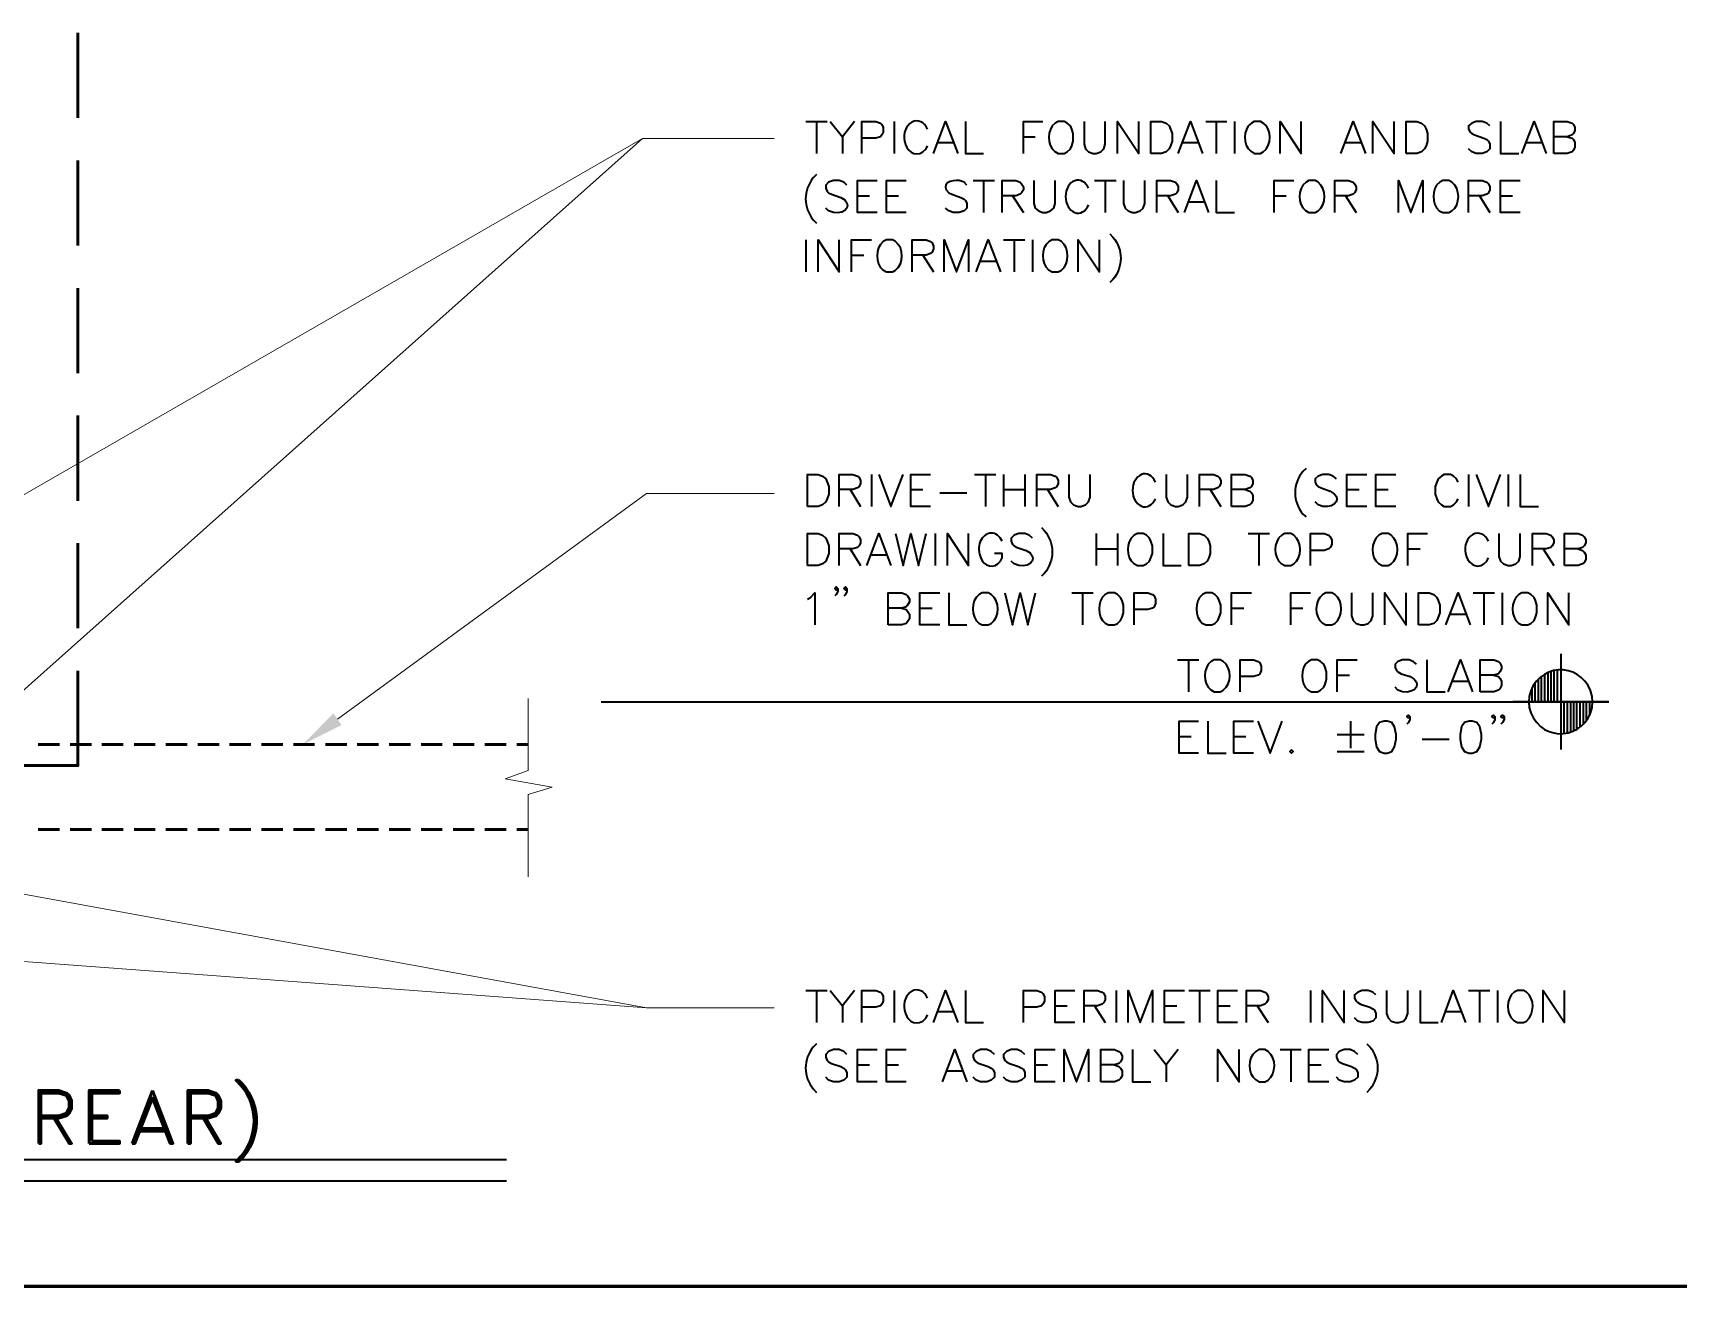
# Model space of a CAD drawing. Header units: inches. Extents: x 5 to 516, y -193 to 129.
# Drawn here: x 22.1 to 28.54, y -193.18 to -188.27 of the extents above; entities that cross this region are included whole.
import ezdxf

# ---------------------------------------------------------------- set-up
doc = ezdxf.new("R2010")
doc.units = ezdxf.units.IN
doc.header["$MEASUREMENT"] = 0
doc.layers.add('PDF7_Geometry', color=7, linetype='Continuous')
doc.layers.add('PDF7_Solid Fills', color=7, linetype='Continuous')

msp = doc.modelspace()

# ---------------------------------------------------------------- linework, layer by layer
at = {"layer": 'PDF7_Geometry', "lineweight": 50}
for points in [[(22.2735504, -188.2735618), (22.2735504, -188.6068952)], [(22.2735504, -188.7735618), (22.2735504, -189.1068952)], [(22.2735504, -189.2735619), (22.2735504, -189.6068952)], [(22.2735504, -189.7735622), (22.2735504, -190.1068956)], [(22.2735504, -190.2735622), (22.2735504, -190.6068956)], [(22.2735504, -190.7735623), (22.2735504, -191.1446734), (22.0335504, -191.1446734)], [(22.20133, -191.062451), (22.1179966, -191.062451)], [(22.3268861, -191.062451), (22.2435528, -191.062451)], [(22.45133, -191.062451), (22.3679967, -191.062451)], [(22.5768861, -191.062451), (22.4935528, -191.062451)], [(22.7013278, -191.062451), (22.6179944, -191.062451)], [(22.8268839, -191.062451), (22.7435505, -191.062451)], [(22.9513278, -191.062451), (22.8679944, -191.062451)], [(23.0768839, -191.062451), (22.9935506, -191.062451)], [(23.2013278, -191.062451), (23.1179945, -191.062451)], [(23.3268839, -191.062451), (23.2435506, -191.062451)], [(23.4513278, -191.062451), (23.3679945, -191.062451)], [(23.5768839, -191.062451), (23.4935506, -191.062451)], [(23.7013278, -191.062451), (23.6179945, -191.062451)], [(23.826884, -191.062451), (23.7435506, -191.062451)], [(23.9513279, -191.062451), (23.8679945, -191.062451)], [(24.0379955, -191.062451), (23.9935511, -191.062451)], [(22.1179966, -191.3946733), (22.20133, -191.3946733)], [(22.2435528, -191.3946733), (22.3268861, -191.3946733)], [(22.3679967, -191.3946733), (22.45133, -191.3946733)], [(22.4935528, -191.3946733), (22.5768861, -191.3946733)], [(22.6179967, -191.3946733), (22.70133, -191.3946733)], [(22.7435505, -191.3946733), (22.8268839, -191.3946733)], [(22.8679944, -191.3946733), (22.9513278, -191.3946733)], [(22.9935506, -191.3946733), (23.0768839, -191.3946733)], [(23.1179945, -191.3946733), (23.2013278, -191.3946733)], [(23.2435506, -191.3946733), (23.3268839, -191.3946733)], [(23.3679945, -191.3946733), (23.4513278, -191.3946733)], [(23.4935506, -191.3946733), (23.5768839, -191.3946733)], [(23.6179945, -191.3946733), (23.7013278, -191.3946733)], [(23.7435506, -191.3946733), (23.826884, -191.3946733)], [(23.8679945, -191.3946733), (23.9513279, -191.3946733)], [(23.9935506, -191.3946733), (24.0379951, -191.3946733)], [(22.129105, -192.5168957), (22.1991051, -192.5168957), (22.2291051, -192.5068957), (22.2391051, -192.4868957), (22.2391051, -192.4580068), (22.2291051, -192.4380068), (22.1991051, -192.4280068), (22.129105, -192.4280068), (22.129105, -192.6257846), (22.1202162, -192.6257846)], [(22.1291054, -192.5268955), (22.1991054, -192.5268955), (22.2291054, -192.5168955), (22.2391054, -192.5068955), (22.2491054, -192.4868955), (22.2491054, -192.4580066), (22.2391054, -192.4380066), (22.2291054, -192.4280066), (22.1991054, -192.4180066), (22.1202165, -192.4180066), (22.1202165, -192.6257844)], [(22.4368819, -192.4180066), (22.317993, -192.4180066), (22.317993, -192.6257844)], [(22.4368827, -192.4180068), (22.4368827, -192.4280068), (22.3279938, -192.4280068), (22.3279938, -192.6168957)], [(22.5657732, -192.4180066), (22.4868843, -192.6257844)], [(22.5657732, -192.4180068), (22.6457732, -192.6257846), (22.6357732, -192.6257846), (22.5657732, -192.4480068), (22.4968843, -192.6257846), (22.4868843, -192.6257846)], [(22.7146621, -192.5268955), (22.7846621, -192.5268955), (22.8146621, -192.5168955), (22.823551, -192.5068955), (22.833551, -192.4868955), (22.833551, -192.4580066), (22.823551, -192.4380066), (22.8146621, -192.4280066), (22.7846621, -192.4180066), (22.7046621, -192.4180066), (22.7046621, -192.6257844)], [(22.7146628, -192.5168957), (22.7846628, -192.5168957), (22.8146628, -192.5068957), (22.8235517, -192.4868957), (22.8235517, -192.4580068), (22.8146628, -192.4380068), (22.7846628, -192.4280068), (22.7146628, -192.4280068), (22.7146628, -192.6257846), (22.7046628, -192.6257846)], [(22.1791041, -192.5268956), (22.2391042, -192.6257845), (22.2491042, -192.6257845), (22.1891041, -192.5268956)], [(22.3279938, -192.5168958), (22.3879938, -192.5168958), (22.3879938, -192.5268958), (22.3279938, -192.5268958)], [(22.7646619, -192.5268956), (22.8235508, -192.6257845), (22.8335508, -192.6257845), (22.7746619, -192.5268956)], [(22.5068856, -192.5768956), (22.6257745, -192.5768956)], [(22.5168863, -192.5668957), (22.6157752, -192.5668957)], [(22.3279938, -192.6168956), (22.4368827, -192.6168956), (22.4368827, -192.6257845), (22.3179938, -192.6257845)]]:
    msp.add_lwpolyline(points, dxfattribs=at)
at = {"layer": 'PDF7_Geometry', "lineweight": 35}
for points in [[(25.1257732, -188.6202291), (25.2091066, -188.6202291)], [(25.167996, -188.6202291), (25.167996, -188.7457847)], [(25.2213294, -188.6202291), (25.2691072, -188.6802291), (25.2691072, -188.7457847)], [(25.3168856, -188.6202291), (25.2691078, -188.6802291)], [(25.3457733, -188.7457841), (25.3457733, -188.6202285), (25.4002178, -188.6202285), (25.4179956, -188.6268952), (25.4235511, -188.6324507), (25.4291067, -188.6446729), (25.4291067, -188.6624507), (25.4235511, -188.6735618), (25.4179956, -188.6802285), (25.4002178, -188.6857841), (25.3457733, -188.6857841)], [(25.4713294, -188.6202291), (25.4713294, -188.7457847)], [(25.6257733, -188.7457841), (25.673551, -188.6202285), (25.7213288, -188.7457841)], [(25.7513294, -188.6202291), (25.7513294, -188.7457847), (25.8224405, -188.7457847)], [(25.9779959, -188.7457841), (25.9779959, -188.6202285), (26.0546625, -188.6202285)], [(26.1146626, -188.7457847), (26.137996, -188.7457847), (26.1502182, -188.739118), (26.1624404, -188.7280069), (26.167996, -188.7157847), (26.1735515, -188.6980069), (26.1735515, -188.6680069), (26.167996, -188.6502291), (26.1624404, -188.6380069), (26.1502182, -188.6268958), (26.137996, -188.6202291), (26.1146626, -188.6202291), (26.1024404, -188.6268958), (26.0902182, -188.6380069)], [(26.215773, -188.6202291), (26.215773, -188.7102291), (26.2213286, -188.7280069), (26.2335508, -188.739118), (26.2513286, -188.7457847), (26.2635508, -188.7457847), (26.2813286, -188.739118), (26.2935508, -188.7280069), (26.2991064, -188.7102291), (26.2991064, -188.6202291)], [(26.3468833, -188.7457841), (26.3468833, -188.6202285), (26.4302167, -188.7457841), (26.4302167, -188.6202285)], [(26.5846628, -188.7457841), (26.6324406, -188.6202285), (26.6802183, -188.7457841)], [(26.6924396, -188.6202291), (26.7757729, -188.6202291)], [(26.7335524, -188.6202291), (26.7335524, -188.7457847)], [(26.8057728, -188.6202291), (26.8057728, -188.7457847)], [(26.9179953, -188.6268958), (26.9068842, -188.6202291), (26.8824398, -188.6202291), (26.8713286, -188.6268958), (26.8591064, -188.6380069)], [(26.9835524, -188.7457841), (26.9835524, -188.6202285), (27.0668858, -188.7457841), (27.0668858, -188.6202285)], [(27.2224395, -188.7457841), (27.2702173, -188.6202285), (27.3179951, -188.7457841)], [(27.3468834, -188.7457841), (27.3468834, -188.6202285), (27.4302168, -188.7457841), (27.4302168, -188.6202285)], [(27.8057729, -188.6380061), (27.7935507, -188.626895), (27.7757729, -188.6202284), (27.7524396, -188.6202284), (27.7346618, -188.626895), (27.7224396, -188.6380061), (27.7224396, -188.6502284), (27.7279951, -188.6624506), (27.7346618, -188.6680061), (27.7457729, -188.6735617), (27.7824396, -188.6857839), (27.7935507, -188.6913395), (27.8002173, -188.6980061), (27.8057729, -188.7102284), (27.8057729, -188.7280062), (27.7935507, -188.7391173), (27.7757729, -188.7457839), (27.7524396, -188.7457839), (27.7346618, -188.7391173), (27.7224396, -188.7280062)], [(27.8479957, -188.6202291), (27.8479957, -188.7457847), (27.9191068, -188.7457847)], [(27.931329, -188.7457841), (27.9791068, -188.6202285), (28.0257735, -188.7457841)], [(28.0557729, -188.7457841), (28.0557729, -188.6202285), (28.1091063, -188.6202285), (28.1279951, -188.6268952), (28.1335507, -188.6324507), (28.1391063, -188.6446729), (28.1391063, -188.6557841), (28.1335507, -188.6680063), (28.1279951, -188.6735618), (28.1091063, -188.6802285), (28.0557729, -188.6802285)], [(25.584662, -188.7391179), (25.5968842, -188.7280068), (25.6024397, -188.7157846)], [(25.6435503, -188.7035624), (25.7035503, -188.7035624)], [(25.9779959, -188.6802289), (26.0246625, -188.6802289)], [(26.6024398, -188.7035624), (26.6624398, -188.7035624)], [(27.2402166, -188.7035624), (27.2991055, -188.7035624)], [(27.9491061, -188.7035624), (28.007995, -188.7035624)], [(28.1091063, -188.6802289), (28.1279952, -188.6857845), (28.1335508, -188.69134), (28.1391063, -188.7035622), (28.1391063, -188.72134), (28.1335508, -188.7335623), (28.1279952, -188.7391178), (28.1091063, -188.7457845), (28.055773, -188.7457845)], [(26.8824398, -188.7457847), (26.9068842, -188.7457847), (26.9179953, -188.739118)], [(25.167996, -188.8291174), (25.1557738, -188.8402285)], [(25.2868834, -188.8702291), (25.2746612, -188.859118), (25.2568834, -188.8524513), (25.2335501, -188.8524513), (25.2146612, -188.859118), (25.2035501, -188.8702291), (25.2035501, -188.8824513), (25.2091057, -188.8946736), (25.2146612, -188.9002291), (25.2268834, -188.9057847), (25.262439, -188.9180069)], [(25.4057741, -188.9780065), (25.3279963, -188.9780065), (25.3279963, -188.8524509), (25.4057741, -188.8524509)], [(25.5191073, -188.9780065), (25.4413295, -188.9780065), (25.4413295, -188.8524509), (25.5191073, -188.8524509)], [(25.7568836, -188.8702291), (25.7457725, -188.859118), (25.7268836, -188.8524513)], [(25.7813293, -188.8524509), (25.8646626, -188.8524509)], [(25.8224399, -188.8524509), (25.8224399, -188.9780065)], [(25.8946625, -188.9780065), (25.8946625, -188.8524509), (25.9479959, -188.8524509), (25.9657736, -188.8591176), (25.9713292, -188.8646731), (25.9779959, -188.8768953), (25.9779959, -188.8880065), (25.9713292, -188.9002287), (25.9657736, -188.9057842), (25.9479959, -188.9124509), (25.8946625, -188.9124509)], [(26.0191064, -188.8524509), (26.0191064, -188.9424509), (26.024662, -188.9602287), (26.0368842, -188.9713398), (26.054662, -188.9780065), (26.0668842, -188.9780065), (26.084662, -188.9713398), (26.0968842, -188.9602287), (26.1024398, -188.9424509), (26.1024398, -188.8524509)], [(26.2568836, -188.8524509), (26.3413281, -188.8524509)], [(26.2991064, -188.8524509), (26.2991064, -188.9780065)], [(26.3702169, -188.8524509), (26.3702169, -188.9424509), (26.3768835, -188.9602287), (26.3879946, -188.9713398), (26.4057724, -188.9780065), (26.4179946, -188.9780065), (26.4357724, -188.9713398), (26.4479946, -188.9602287), (26.4535502, -188.9424509), (26.4535502, -188.8524509)], [(26.5013294, -188.9780065), (26.5013294, -188.8524509), (26.5546628, -188.8524509), (26.5735517, -188.8591176), (26.5791072, -188.8646731), (26.5846628, -188.8768953), (26.5846628, -188.8880065), (26.5791072, -188.9002287), (26.5735517, -188.9057842), (26.5546628, -188.9124509), (26.5013294, -188.9124509)], [(26.6091062, -188.9780065), (26.656884, -188.8524509), (26.7035507, -188.9780065)], [(26.7335524, -188.8524509), (26.7335524, -188.9780065), (26.8057746, -188.9780065)], [(26.9602189, -188.9780065), (26.9602189, -188.8524509), (27.0379967, -188.8524509)], [(27.132439, -188.8591176), (27.1213279, -188.8524509), (27.0968834, -188.8524509), (27.0857723, -188.8591176), (27.0735501, -188.8702287)], [(27.1979961, -188.9780065), (27.1979961, -188.8524509), (27.2524405, -188.8524509), (27.2702183, -188.8591176), (27.2757738, -188.8646731), (27.2813294, -188.8768953), (27.2813294, -188.8880065), (27.2757738, -188.9002287), (27.2702183, -188.9057842), (27.2524405, -188.9124509), (27.1979961, -188.9124509)], [(27.4479961, -188.9780065), (27.4479961, -188.8524509), (27.4957739, -188.9780065), (27.5435516, -188.8524509), (27.5435516, -188.9780065)], [(27.6568847, -188.8591176), (27.6446625, -188.8524509), (27.6213292, -188.8524509), (27.6091069, -188.8591176), (27.5968847, -188.8702287)], [(27.7224396, -188.9780065), (27.7224396, -188.8524509), (27.7757729, -188.8524509), (27.7935507, -188.8591176), (27.8002173, -188.8646731), (27.8057729, -188.8768953), (27.8057729, -188.8880065), (27.8002173, -188.9002287), (27.7935507, -188.9057842), (27.7757729, -188.9124509), (27.7224396, -188.9124509)], [(27.9246623, -188.9780065), (27.8479957, -188.9780065), (27.8479957, -188.8524509), (27.9246623, -188.8524509)], [(25.3279963, -188.9124507), (25.3757741, -188.9124507)], [(25.4413295, -188.9124507), (25.4891073, -188.9124507)], [(25.6857725, -188.9002291), (25.6979947, -188.9057847), (25.7335502, -188.9180069), (25.7457725, -188.9246736), (25.751328, -188.9302291), (25.7568836, -188.9424513), (25.7568836, -188.9602291), (25.7457725, -188.9713402), (25.7268836, -188.9780069), (25.7035502, -188.9780069), (25.6857725, -188.9713402), (25.6735502, -188.9602291)], [(25.9357731, -188.9124507), (25.9779953, -188.9780063)], [(26.5435522, -188.9124507), (26.5846633, -188.9780063)], [(26.9602189, -188.9124507), (27.0079967, -188.9124507)], [(27.2402166, -188.9124507), (27.2813277, -188.9780063)], [(27.7646623, -188.9124507), (27.8057734, -188.9780063)], [(27.8479957, -188.9124507), (27.8946623, -188.9124507)], [(25.2335501, -188.9780069), (25.2146612, -188.9713402), (25.2035501, -188.9602291)], [(26.6268855, -188.9357843), (26.6857744, -188.9357843)], [(27.0968834, -188.9780065), (27.1213279, -188.9780065), (27.132439, -188.9713398)], [(27.6213292, -188.9780065), (27.6446625, -188.9780065), (27.6568847, -188.9713398)], [(25.1557738, -189.0080063), (25.167996, -189.0191174)], [(25.1257732, -189.0846728), (25.1257732, -189.2102283)], [(25.1735502, -189.2102289), (25.1735502, -189.0846733), (25.2568835, -189.2102289), (25.2568835, -189.0846733)], [(25.3046628, -189.2102289), (25.3046628, -189.0846733), (25.3824405, -189.0846733)], [(25.4768851, -189.0913394), (25.465774, -189.0846728), (25.4413295, -189.0846728), (25.4291073, -189.0913394), (25.4179962, -189.1024505)], [(25.5424399, -189.2102289), (25.5424399, -189.0846733), (25.5968844, -189.0846733), (25.6146621, -189.09134), (25.6202177, -189.0968955), (25.6257733, -189.1091177), (25.6257733, -189.1202289), (25.6202177, -189.1324511), (25.6146621, -189.1380066), (25.5968844, -189.1446733), (25.5424399, -189.1446733)], [(25.667996, -189.2102289), (25.667996, -189.0846733), (25.7157738, -189.2102289), (25.7635516, -189.0846733), (25.7635516, -189.2102289)], [(25.7924399, -189.2102289), (25.8402177, -189.0846733), (25.8879955, -189.2102289)], [(25.900219, -189.0846728), (25.9835523, -189.0846728)], [(25.9413296, -189.0846728), (25.9413296, -189.2102283)], [(26.01355, -189.0846728), (26.01355, -189.2102283)], [(26.1268836, -189.0913394), (26.1146614, -189.0846728), (26.0902169, -189.0846728), (26.0791058, -189.0913394), (26.0668836, -189.1024505)], [(26.1924395, -189.2102289), (26.1924395, -189.0846733), (26.2757729, -189.2102289), (26.2757729, -189.0846733)], [(26.3168857, -189.0613398), (26.3291079, -189.073562)], [(25.3046628, -189.1446731), (25.3524405, -189.1446731)], [(25.5846627, -189.1446731), (25.6257738, -189.2102287)], [(25.810217, -189.1680061), (25.870217, -189.1680061)], [(25.4413295, -189.2102283), (25.465774, -189.2102283), (25.4768851, -189.2035617)], [(26.0902169, -189.2102283), (26.1146614, -189.2102283), (26.1268836, -189.2035617)], [(26.3291079, -189.2402287), (26.3168857, -189.2513398)], [(25.2568835, -190.1291177), (25.2568835, -190.0035622), (25.3102169, -190.0035622), (25.3279946, -190.0102288), (25.3346613, -190.0157844), (25.3402169, -190.0280066), (25.3402169, -190.0391177), (25.3346613, -190.05134), (25.3279946, -190.0568955), (25.3102169, -190.0635622), (25.2568835, -190.0635622)], [(25.3824396, -190.0035622), (25.3824396, -190.1291178)], [(25.4113296, -190.0035622), (25.4591074, -190.1291178), (25.5068852, -190.0035622)], [(25.6146612, -190.1291177), (25.5368835, -190.1291177), (25.5368835, -190.0035622), (25.6146612, -190.0035622)], [(25.7868835, -190.0035622), (25.8702168, -190.0035622)], [(25.8291062, -190.0035622), (25.8291062, -190.1291178)], [(25.900219, -190.0035622), (25.900219, -190.1291178)], [(25.9835523, -190.0035622), (25.9835523, -190.1291178)], [(26.0313293, -190.1291177), (26.0313293, -190.0035622), (26.0846626, -190.0035622), (26.1024404, -190.0102288), (26.1091071, -190.0157844), (26.1146626, -190.0280066), (26.1146626, -190.0391177), (26.1091071, -190.05134), (26.1024404, -190.0568955), (26.0846626, -190.0635622), (26.0313293, -190.0635622)], [(26.1557732, -190.0035622), (26.1557732, -190.0935622), (26.1624399, -190.11134), (26.1746621, -190.1224511), (26.1924399, -190.1291178), (26.203551, -190.1291178), (26.2213288, -190.1224511), (26.233551, -190.11134), (26.2391066, -190.0935622), (26.2391066, -190.0035622)], [(26.5368835, -190.0035622), (26.5368835, -190.0935622), (26.5435502, -190.11134), (26.5557724, -190.1224511), (26.5735502, -190.1291178), (26.5846613, -190.1291178), (26.6024391, -190.1224511), (26.6146613, -190.11134), (26.621328, -190.0935622), (26.621328, -190.0035622)], [(26.6679961, -190.1291177), (26.6679961, -190.0035622), (26.7224406, -190.0035622), (26.7402183, -190.0102288), (26.7457739, -190.0157844), (26.7513294, -190.0280066), (26.7513294, -190.0391177), (26.7457739, -190.05134), (26.7402183, -190.0568955), (26.7224406, -190.0635622), (26.6679961, -190.0635622)], [(26.7935522, -190.1291177), (26.7935522, -190.0035622), (26.8468856, -190.0035622), (26.8646633, -190.0102288), (26.87133, -190.0157844), (26.8768856, -190.0280066), (26.8768856, -190.0391177), (26.87133, -190.05134), (26.8646633, -190.0568955), (26.8468856, -190.0635622), (26.7935522, -190.0635622)], [(27.0857727, -189.9802287), (27.0735505, -189.9924509)], [(27.2046625, -190.0213398), (27.1924402, -190.0102287), (27.1746625, -190.003562), (27.1513291, -190.003562), (27.1324402, -190.0102287), (27.1213291, -190.0213398), (27.1213291, -190.033562), (27.1268847, -190.0457843), (27.1324402, -190.0513398), (27.1446625, -190.0568954), (27.180218, -190.0691176)], [(27.3235508, -190.1291177), (27.245773, -190.1291177), (27.245773, -190.0035622), (27.3235508, -190.0035622)], [(27.4368841, -190.1291177), (27.3591063, -190.1291177), (27.3591063, -190.0035622), (27.4368841, -190.0035622)], [(27.681329, -190.0335621), (27.6746623, -190.0213399), (27.6635512, -190.0102288), (27.651329, -190.0035621), (27.6268845, -190.0035621), (27.6157734, -190.0102288), (27.6035512, -190.0213399), (27.5979956, -190.0335621), (27.591329, -190.0513399), (27.591329, -190.0813399), (27.5979956, -190.0991177), (27.6035512, -190.1113399), (27.6157734, -190.122451), (27.6268845, -190.1291177), (27.651329, -190.1291177), (27.6635512, -190.122451), (27.6746623, -190.1113399), (27.681329, -190.0991177)], [(27.7224396, -190.0035622), (27.7224396, -190.1291178)], [(27.7524395, -190.0035622), (27.8002172, -190.1291178), (27.847995, -190.0035622)], [(27.8768856, -190.0035622), (27.8768856, -190.1291178)], [(27.9246626, -190.0035622), (27.9246626, -190.1291178), (27.9968848, -190.1291178)], [(25.2991063, -190.063562), (25.3402174, -190.1291176)], [(25.5368835, -190.063562), (25.5846612, -190.063562)], [(25.650219, -190.0757843), (25.7568856, -190.0757843)], [(25.900219, -190.063562), (25.9835523, -190.063562)], [(26.0724399, -190.063562), (26.1146621, -190.1291176)], [(26.7102189, -190.063562), (26.75133, -190.1291176)], [(26.8468834, -190.063562), (26.8646612, -190.0691176), (26.8713278, -190.0757842), (26.8768834, -190.0868954), (26.8768834, -190.1046731), (26.8713278, -190.1168954), (26.8646612, -190.1224509), (26.8468834, -190.1291176), (26.79355, -190.1291176)], [(27.245773, -190.063562), (27.2935508, -190.063562)], [(27.3591063, -190.063562), (27.4068841, -190.063562)], [(27.1513291, -190.1291176), (27.1324402, -190.1224509), (27.1213291, -190.1113398)], [(26.0491064, -190.2124511), (26.0613286, -190.2246733)], [(27.0735505, -190.1591176), (27.0857727, -190.1702287)], [(25.2568835, -190.3613399), (25.2568835, -190.2357843), (25.3102169, -190.2357843), (25.3279946, -190.242451), (25.3346613, -190.2480065), (25.3402169, -190.2602287), (25.3402169, -190.2713398), (25.3346613, -190.2835621), (25.3279946, -190.2902287), (25.3102169, -190.2957843), (25.2568835, -190.2957843)], [(25.3646626, -190.3613399), (25.4113293, -190.2357843), (25.459107, -190.3613399)], [(25.4768836, -190.2357843), (25.5068836, -190.3613399), (25.5368836, -190.2357843), (25.5668836, -190.3613399), (25.5968836, -190.2357843)], [(25.6324397, -190.2357843), (25.6324397, -190.3613399)], [(25.6802166, -190.3613399), (25.6802166, -190.2357843), (25.76355, -190.3613399), (25.76355, -190.2357843)], [(26.01355, -190.2535622), (26.0013278, -190.2424511), (25.98355, -190.2357844), (25.9602166, -190.2357844), (25.9413278, -190.2424511), (25.9302166, -190.2535622), (25.9302166, -190.2657844), (25.9357722, -190.2780067), (25.9413278, -190.2835622), (25.95355, -190.2902289), (25.9891055, -190.30134)], [(26.26355, -190.2357843), (26.26355, -190.3613399)], [(26.3468833, -190.2357843), (26.3468833, -190.3613399)], [(26.4246625, -190.3613399), (26.4479958, -190.3613399), (26.460218, -190.3546732), (26.4724403, -190.3435621), (26.4779958, -190.3313399), (26.4835514, -190.3135621), (26.4835514, -190.2835621), (26.4779958, -190.2657843), (26.4724403, -190.2535621), (26.460218, -190.242451), (26.4479958, -190.2357843), (26.4246625, -190.2357843), (26.4124403, -190.242451), (26.400218, -190.2535621)], [(26.5257729, -190.2357843), (26.5257729, -190.3613399), (26.596884, -190.3613399)], [(26.8591062, -190.2357843), (26.9424396, -190.2357843)], [(26.9002191, -190.2357843), (26.9002191, -190.3613399)], [(27.037995, -190.242451), (27.0257727, -190.2357843), (27.0024394, -190.2357843), (26.9902172, -190.242451), (26.977995, -190.2535621)], [(27.1035521, -190.3613399), (27.1035521, -190.2357843), (27.1568854, -190.2357843), (27.1746632, -190.242451), (27.1802187, -190.2480065), (27.1868854, -190.2602287), (27.1868854, -190.2780065), (27.1802187, -190.2902287), (27.1746632, -190.2957843), (27.1568854, -190.3013398), (27.1035521, -190.3013398)], [(27.4191076, -190.242451), (27.4068853, -190.2357843), (27.383552, -190.2357843), (27.3713298, -190.242451), (27.3591075, -190.2535621)], [(27.4846624, -190.3613399), (27.4846624, -190.2357843), (27.5613291, -190.2357843)], [(27.8413293, -190.2357843), (27.8413293, -190.3257843), (27.8479959, -190.3435621), (27.859107, -190.3546732), (27.8768848, -190.3613399), (27.889107, -190.3613399), (27.9068848, -190.3546732), (27.919107, -190.3435621), (27.9246626, -190.3257843), (27.9246626, -190.2357843)], [(27.9724396, -190.3613399), (27.9724396, -190.2357843), (28.0257729, -190.2357843), (28.0446618, -190.242451), (28.0502174, -190.2480065), (28.0557729, -190.2602287), (28.0557729, -190.2713398), (28.0502174, -190.2835621), (28.0446618, -190.2902287), (28.0257729, -190.2957843), (27.9724396, -190.2957843)], [(28.0979957, -190.3613399), (28.0979957, -190.2357843), (28.151329, -190.2357843), (28.1691068, -190.242451), (28.1746624, -190.2480065), (28.181329, -190.2602287), (28.181329, -190.2713398), (28.1746624, -190.2835621), (28.1691068, -190.2902287), (28.151329, -190.2957843), (28.0979957, -190.2957843)], [(25.2991063, -190.2957844), (25.3402174, -190.36134)], [(25.3824396, -190.3191177), (25.4413285, -190.3191177)], [(25.8879959, -190.3435623), (25.8946625, -190.3313401), (25.8946625, -190.3135623), (25.8646625, -190.3135623)], [(26.26355, -190.2957844), (26.3468833, -190.2957844)], [(27.4846624, -190.2957844), (27.5324402, -190.2957844)], [(27.7824409, -190.3546734), (27.793552, -190.3435623), (27.8002187, -190.3313401)], [(28.0146623, -190.2957844), (28.0557735, -190.36134)], [(28.1513291, -190.2957844), (28.1691069, -190.30134), (28.1746624, -190.3080066), (28.1813291, -190.3191178), (28.1813291, -190.3368955), (28.1746624, -190.3491178), (28.1691069, -190.3546733), (28.1513291, -190.36134), (28.0979958, -190.36134)], [(25.9602166, -190.36134), (25.9413278, -190.3546733), (25.9302166, -190.3435622)], [(26.0613286, -190.39134), (26.0491064, -190.4024511)], [(27.0024394, -190.3613399), (27.0257727, -190.3613399), (27.037995, -190.3546732)], [(27.383552, -190.3613399), (27.4068853, -190.3613399), (27.4191076, -190.3546732)], [(25.1324396, -190.492451), (25.1435507, -190.4857843), (25.1613285, -190.4680066), (25.1613285, -190.5935621)], [(25.2513293, -190.4502288), (25.2446627, -190.4568955), (25.2391071, -190.4502288), (25.2446627, -190.4446732), (25.2513293, -190.4502288), (25.2513293, -190.462451), (25.2446627, -190.4746733), (25.2391071, -190.4802288)], [(25.2868834, -190.4502288), (25.2813279, -190.4568955), (25.2746612, -190.4502288), (25.2813279, -190.4446732), (25.2868834, -190.4502288), (25.2868834, -190.462451), (25.2813279, -190.4746733), (25.2746612, -190.4802288)], [(25.4479959, -190.5935623), (25.4479959, -190.4680067), (25.5013293, -190.4680067), (25.519107, -190.4746734), (25.5246626, -190.4802289), (25.5313293, -190.4924511), (25.5313293, -190.5035622), (25.5246626, -190.5157845), (25.519107, -190.5224511), (25.5013293, -190.5280067), (25.4479959, -190.5280067)], [(25.6502176, -190.5935623), (25.5724398, -190.5935623), (25.5724398, -190.4680067), (25.6502176, -190.4680067)], [(25.6857731, -190.4680067), (25.6857731, -190.5935623), (25.7568842, -190.5935623)], [(25.8524412, -190.4746734), (25.840219, -190.4680067), (25.8168857, -190.4680067), (25.8046634, -190.4746734), (25.7924412, -190.4857845)], [(25.9057732, -190.4680067), (25.9357732, -190.5935623), (25.9657732, -190.4680067), (25.9957732, -190.5935623), (26.0257732, -190.4680067)], [(26.1679961, -190.4680067), (26.2513294, -190.4680067)], [(26.2102188, -190.4680067), (26.2102188, -190.5935623)], [(26.3113292, -190.5935623), (26.3346626, -190.5935623), (26.3468848, -190.5880067), (26.359107, -190.5757845), (26.3646626, -190.5635623), (26.3702181, -190.5457845), (26.3702181, -190.5157845), (26.3646626, -190.4980067), (26.359107, -190.4857845), (26.3468848, -190.4746734), (26.3346626, -190.4680067), (26.3113292, -190.4680067), (26.299107, -190.4746734), (26.2868848, -190.4857845)], [(26.4124396, -190.5935623), (26.4124396, -190.4680067), (26.465773, -190.4680067), (26.4835507, -190.4746734), (26.4902174, -190.4802289), (26.495773, -190.4924511), (26.495773, -190.5102289), (26.4902174, -190.5224511), (26.4835507, -190.5280067), (26.465773, -190.5335622), (26.4124396, -190.5335622)], [(26.6924396, -190.5935623), (26.7157729, -190.5935623), (26.7279951, -190.5880067), (26.7402173, -190.5757845), (26.7457729, -190.5635623), (26.7513285, -190.5457845), (26.7513285, -190.5157845), (26.7457729, -190.4980067), (26.7402173, -190.4857845), (26.7279951, -190.4746734), (26.7157729, -190.4680067), (26.6924396, -190.4680067), (26.6802173, -190.4746734), (26.6679951, -190.4857845)], [(26.7935522, -190.5935623), (26.7935522, -190.4680067), (26.87133, -190.4680067)], [(27.0257729, -190.5935623), (27.0257729, -190.4680067), (27.1035507, -190.4680067)], [(27.1979952, -190.4746734), (27.1868841, -190.4680067), (27.1624397, -190.4680067), (27.1513286, -190.4746734), (27.1391064, -190.4857845)], [(27.2635501, -190.4680067), (27.2635501, -190.5580067), (27.2702168, -190.5757845), (27.2813279, -190.5880067), (27.3002168, -190.5935623), (27.3113279, -190.5935623), (27.3291056, -190.5880067), (27.3413279, -190.5757845), (27.3468834, -190.5580067), (27.3468834, -190.4680067)], [(27.3946627, -190.5935623), (27.3946627, -190.4680067), (27.477996, -190.5935623), (27.477996, -190.4680067)], [(27.633552, -190.5935623), (27.6813298, -190.4680067), (27.7279965, -190.5935623)], [(27.7402166, -190.4680067), (27.8235499, -190.4680067)], [(27.7824394, -190.4680067), (27.7824394, -190.5935623)], [(27.8535521, -190.4680067), (27.8535521, -190.5935623)], [(27.931329, -190.5935623), (27.9546623, -190.5935623), (27.9668846, -190.5880067), (27.9791068, -190.5757845), (27.9846623, -190.5635623), (27.9902179, -190.5457845), (27.9902179, -190.5157845), (27.9846623, -190.4980067), (27.9791068, -190.4857845), (27.9668846, -190.4746734), (27.9546623, -190.4680067), (27.931329, -190.4680067), (27.9191068, -190.4746734), (27.9068846, -190.4857845)], [(28.0324394, -190.5935623), (28.0324394, -190.4680067), (28.1157727, -190.5935623), (28.1157727, -190.4680067)], [(25.5013293, -190.5280065), (25.5191071, -190.5335621), (25.5246627, -190.5402288), (25.5313294, -190.5513399), (25.5313294, -190.5691176), (25.5246627, -190.5813399), (25.5191071, -190.5880065), (25.5013293, -190.5935621), (25.447996, -190.5935621)], [(25.5724398, -190.5280065), (25.6202176, -190.5280065)], [(26.7935522, -190.5280065), (26.84133, -190.5280065)], [(27.0257729, -190.5280065), (27.0735507, -190.5280065)], [(25.8168857, -190.5935623), (25.840219, -190.5935623), (25.8524412, -190.5880067)], [(27.1624397, -190.5935623), (27.1868841, -190.5935623), (27.1979952, -190.5880067)], [(27.6513291, -190.55134), (27.710218, -190.55134)], [(28.0835507, -190.7068955), (28.0835507, -191.0824511)], [(26.5824406, -190.7302287), (26.665774, -190.7302287)], [(26.6246611, -190.7302287), (26.6246611, -190.8557843)], [(26.7613294, -190.7368954), (26.7491071, -190.7302287), (26.7257738, -190.7302287), (26.7135516, -190.7368954), (26.7024405, -190.7480065)], [(26.8268842, -190.8557843), (26.8268842, -190.7302287), (26.8802175, -190.7302287), (26.8979953, -190.7368954), (26.904662, -190.7424509), (26.9102175, -190.7546732), (26.9102175, -190.7724509), (26.904662, -190.7846732), (26.8979953, -190.7902287), (26.8802175, -190.7957843), (26.8268842, -190.7957843)], [(27.1068841, -190.8557843), (27.1302175, -190.8557843), (27.1424397, -190.8491176), (27.1546619, -190.8380065), (27.1602175, -190.8257843), (27.165773, -190.8080065), (27.165773, -190.7780065), (27.1602175, -190.7602287), (27.1546619, -190.7480065), (27.1424397, -190.7368954), (27.1302175, -190.7302287), (27.1068841, -190.7302287), (27.0946619, -190.7368954), (27.0824397, -190.7480065)], [(27.2079945, -190.8557843), (27.2079945, -190.7302287), (27.2857723, -190.7302287)], [(27.2079945, -190.7902288), (27.2557723, -190.7902288)], [(27.5179944, -190.7480066), (27.5057721, -190.7368955), (27.4879944, -190.7302289), (27.4635499, -190.7302289), (27.4457721, -190.7368955), (27.434661, -190.7480066), (27.434661, -190.7602289), (27.4402166, -190.7724511), (27.4457721, -190.7780066), (27.4579944, -190.7846733), (27.4935499, -190.7957844)], [(27.5591072, -190.7302287), (27.5591072, -190.8557843), (27.6302183, -190.8557843)], [(27.6424405, -190.8557843), (27.6902183, -190.7302287), (27.7379961, -190.8557843)], [(27.7679944, -190.8557843), (27.7679944, -190.7302287), (27.8213277, -190.7302287), (27.8391055, -190.7368954), (27.8446611, -190.7424509), (27.8513277, -190.7546732), (27.8513277, -190.7657843), (27.8446611, -190.7780065), (27.8391055, -190.7846732), (27.8213277, -190.7902287), (27.7679944, -190.7902287)], [(27.8213301, -190.7902288), (27.8391079, -190.7957844), (27.8446634, -190.8024511), (27.8513301, -190.8135622), (27.8513301, -190.83134), (27.8446634, -190.8435622), (27.8391079, -190.8491177), (27.8213301, -190.8557844), (27.7679967, -190.8557844)], [(28.0213287, -190.8946733), (28.0213287, -190.7868955)], [(28.0335516, -190.8946733), (28.0335516, -190.7802288)], [(28.0457722, -190.8946733), (28.0457722, -190.7757844)], [(28.057995, -190.8946733), (28.057995, -190.7724511)], [(28.0713301, -190.8946733), (28.0713301, -190.7702288)], [(26.7257738, -190.8557843), (26.7491071, -190.8557843), (26.7613294, -190.8491176)], [(27.4635499, -190.8557844), (27.4457721, -190.8491178), (27.434661, -190.8380066)], [(27.6602176, -190.8135621), (27.7202176, -190.8135621)], [(27.9657724, -190.8524511), (27.9602168, -190.8735622), (27.9579946, -190.8946733), (27.9602168, -190.9168955), (27.9657724, -190.9380066)], [(27.9713296, -190.8946733), (27.9713296, -190.8402288)], [(27.9835525, -190.8946733), (27.9835525, -190.8202288)], [(27.9957731, -190.8946733), (27.9957731, -190.8057844)], [(28.0079959, -190.8946733), (28.0079959, -190.7946733)], [(24.3235497, -190.8946733), (28.2713276, -190.8946733)], [(28.2713288, -190.8946733), (27.8957732, -190.8946733)], [(27.9579946, -190.8946733), (27.9579946, -190.8935622)], [(28.0957735, -190.8946733), (28.0957735, -191.0191177)], [(28.1079964, -190.8946733), (28.1079964, -191.0168955)], [(28.1213292, -190.8946733), (28.1213292, -191.0135622)], [(28.1335521, -190.8946733), (28.1335521, -191.0091177)], [(28.1457726, -190.8946733), (28.1457726, -191.0035622)], [(28.1579955, -190.8946733), (28.1579955, -190.9946733)], [(28.1713283, -190.8946733), (28.1713283, -190.9846733)], [(28.1835512, -190.8946733), (28.1835512, -190.9702288)], [(28.195774, -190.8946733), (28.195774, -190.9491177)], [(28.2068835, -190.9168955), (28.2079946, -190.8946733), (28.2068835, -190.8735622)], [(28.2079946, -190.8946733), (28.2079946, -190.8935622)], [(26.6646615, -191.0957844), (26.5879948, -191.0957844), (26.5879948, -190.9702289), (26.6646615, -190.9702289)], [(26.7013281, -190.9702289), (26.7013281, -191.0957844), (26.7724392, -191.0957844)], [(26.8791074, -191.0957844), (26.8024407, -191.0957844), (26.8024407, -190.9702289), (26.8791074, -190.9702289)], [(26.8968847, -190.9702289), (26.9446625, -191.0957844), (26.9924403, -190.9702289)], [(27.260218, -190.9702289), (27.260218, -191.0768956)], [(27.492441, -190.952451), (27.4868854, -190.9580065), (27.4802188, -190.952451), (27.4868854, -190.9468954), (27.492441, -190.952451), (27.492441, -190.9646732), (27.4868854, -190.9757843), (27.4802188, -190.982451)], [(27.8257743, -190.952451), (27.8202188, -190.9580065), (27.8135521, -190.952451), (27.8202188, -190.9468954), (27.8257743, -190.952451), (27.8257743, -190.9646732), (27.8202188, -190.9757843), (27.8135521, -190.982451)], [(27.8613285, -190.952451), (27.8557729, -190.9580065), (27.8491062, -190.952451), (27.8557729, -190.9468954), (27.8613285, -190.952451), (27.8613285, -190.9646732), (27.8557729, -190.9757843), (27.8491062, -190.982451)], [(26.5879948, -191.030229), (26.6357726, -191.030229)], [(26.8024407, -191.030229), (26.8491074, -191.030229)], [(27.2068846, -191.0235623), (27.3135513, -191.0235623)], [(27.5402179, -191.0413399), (27.6468846, -191.0413399)], [(27.2068846, -191.0891177), (27.3135513, -191.0891177)], [(25.1257732, -192.0257845), (25.2091066, -192.0257845)], [(25.167996, -192.0257845), (25.167996, -192.1513401)], [(25.2213294, -192.0257845), (25.2691072, -192.0857845), (25.2691072, -192.1513401)], [(25.3168856, -192.0257845), (25.2691078, -192.0857845)], [(25.3457733, -192.1513401), (25.3457733, -192.0257845), (25.4002178, -192.0257845), (25.4179956, -192.0324512), (25.4235511, -192.0380067), (25.4291067, -192.0502289), (25.4291067, -192.0680067), (25.4235511, -192.0802289), (25.4179956, -192.0857845), (25.4002178, -192.0913401), (25.3457733, -192.0913401)], [(25.4713294, -192.0257845), (25.4713294, -192.1513401)], [(25.6257733, -192.1513401), (25.673551, -192.0257845), (25.7213288, -192.1513401)], [(25.7513294, -192.0257845), (25.7513294, -192.1513401), (25.8224405, -192.1513401)], [(25.9779959, -192.1513401), (25.9779959, -192.0257845), (26.0313292, -192.0257845), (26.049107, -192.0324512), (26.0546625, -192.0380067), (26.0613292, -192.0502289), (26.0613292, -192.0680067), (26.0546625, -192.0802289), (26.049107, -192.0857845), (26.0313292, -192.0913401), (25.9779959, -192.0913401)], [(26.1802176, -192.1513401), (26.1024398, -192.1513401), (26.1024398, -192.0257845), (26.1802176, -192.0257845)], [(26.215773, -192.1513401), (26.215773, -192.0257845), (26.2691064, -192.0257845), (26.2868842, -192.0324512), (26.2935508, -192.0380067), (26.2991064, -192.0502289), (26.2991064, -192.0624512), (26.2935508, -192.0735623), (26.2868842, -192.0802289), (26.2691064, -192.0857845), (26.215773, -192.0857845)], [(26.3413291, -192.0257845), (26.3413291, -192.1513401)], [(26.3879962, -192.1513401), (26.3879962, -192.0257845), (26.435774, -192.1513401), (26.4835517, -192.0257845), (26.4835517, -192.1513401)], [(26.6091071, -192.1513401), (26.5313293, -192.1513401), (26.5313293, -192.0257845), (26.6091071, -192.0257845)], [(26.6268855, -192.0257845), (26.7102189, -192.0257845)], [(26.6679961, -192.0257845), (26.6679961, -192.1513401)], [(26.8168832, -192.1513401), (26.7402165, -192.1513401), (26.7402165, -192.0257845), (26.8168832, -192.0257845)], [(26.8524398, -192.1513401), (26.8524398, -192.0257845), (26.9068843, -192.0257845), (26.9246621, -192.0324512), (26.9302176, -192.0380067), (26.9368843, -192.0502289), (26.9368843, -192.0624512), (26.9302176, -192.0735623), (26.9246621, -192.0802289), (26.9068843, -192.0857845), (26.8524398, -192.0857845)], [(27.1035521, -192.0257845), (27.1035521, -192.1513401)], [(27.1502191, -192.1513401), (27.1502191, -192.0257845), (27.2346635, -192.1513401), (27.2346635, -192.0257845)], [(27.3591063, -192.0435624), (27.3468841, -192.0324513), (27.3291063, -192.0257846), (27.3057729, -192.0257846), (27.2879952, -192.0324513), (27.2757729, -192.0435624), (27.2757729, -192.0557846), (27.2813285, -192.0680069), (27.2879952, -192.0735624), (27.2991063, -192.0802291), (27.3357729, -192.0913402), (27.3468841, -192.0980069), (27.3535507, -192.1035624), (27.3591063, -192.1157847), (27.3591063, -192.1335624), (27.3468841, -192.1457847), (27.3291063, -192.1513402), (27.3057729, -192.1513402), (27.2879952, -192.1457847), (27.2757729, -192.1335624)], [(27.401329, -192.0257845), (27.401329, -192.1157845), (27.4068846, -192.1335623), (27.4191068, -192.1457845), (27.4368846, -192.1513401), (27.4479957, -192.1513401), (27.4668846, -192.1457845), (27.4779957, -192.1335623), (27.4846624, -192.1157845), (27.4846624, -192.0257845)], [(27.5324394, -192.0257845), (27.5324394, -192.1513401), (27.6035505, -192.1513401)], [(27.6157727, -192.1513401), (27.6624394, -192.0257845), (27.7102171, -192.1513401)], [(27.7224396, -192.0257845), (27.8057729, -192.0257845)], [(27.7646623, -192.0257845), (27.7646623, -192.1513401)], [(27.8357728, -192.0257845), (27.8357728, -192.1513401)], [(27.9491075, -192.0324512), (27.9368853, -192.0257845), (27.9135519, -192.0257845), (27.9013297, -192.0324512), (27.8891075, -192.0435623)], [(28.0146623, -192.1513401), (28.0146623, -192.0257845), (28.0979957, -192.1513401), (28.0979957, -192.0257845)], [(25.584662, -192.1457844), (25.5968842, -192.1335622), (25.6024397, -192.12134)], [(25.6435503, -192.1091179), (25.7035503, -192.1091179)], [(26.1024398, -192.0857846), (26.1502176, -192.0857846)], [(26.2568836, -192.0857846), (26.2991058, -192.1513402)], [(26.5313293, -192.0857846), (26.5791071, -192.0857846)], [(26.7402165, -192.0857846), (26.7879943, -192.0857846)], [(26.8946626, -192.0857846), (26.9368848, -192.1513402)], [(27.633552, -192.1091179), (27.6924409, -192.1091179)], [(27.9135519, -192.1513401), (27.9368853, -192.1513401), (27.9491075, -192.1457845)], [(25.167996, -192.2346734), (25.1557738, -192.2468956)], [(25.2868834, -192.2768956), (25.2746612, -192.2646734), (25.2568834, -192.2580067), (25.2335501, -192.2580067), (25.2146612, -192.2646734), (25.2035501, -192.2768956), (25.2035501, -192.2880067), (25.2091057, -192.3002289), (25.2146612, -192.3057845), (25.2268834, -192.3124512), (25.262439, -192.3235623), (25.2746612, -192.3302289), (25.2802168, -192.3357845), (25.2868834, -192.3480067), (25.2868834, -192.3657845), (25.2746612, -192.3780067), (25.2568834, -192.3835623), (25.2335501, -192.3835623), (25.2146612, -192.3780067), (25.2035501, -192.3657845)], [(25.4057741, -192.3835622), (25.3279963, -192.3835622), (25.3279963, -192.2580066), (25.4057741, -192.2580066)], [(25.5191073, -192.3835622), (25.4413295, -192.3835622), (25.4413295, -192.2580066), (25.5191073, -192.2580066)], [(25.6613296, -192.3835622), (25.7091074, -192.2580066), (25.7568852, -192.3835622)], [(25.8646626, -192.2768956), (25.8524404, -192.2646734), (25.8346626, -192.2580067), (25.8102182, -192.2580067), (25.7924404, -192.2646734), (25.7813293, -192.2768956), (25.7813293, -192.2880067), (25.7868848, -192.3002289), (25.7924404, -192.3057845), (25.8046626, -192.3124512), (25.8402182, -192.3235623), (25.8524404, -192.3302289), (25.857996, -192.3357845), (25.8646626, -192.3480067), (25.8646626, -192.3657845), (25.8524404, -192.3780067), (25.8346626, -192.3835623), (25.8102182, -192.3835623), (25.7924404, -192.3780067), (25.7813293, -192.3657845)], [(25.9835523, -192.2768956), (25.9713301, -192.2646734), (25.9535523, -192.2580067), (25.930219, -192.2580067), (25.9124412, -192.2646734), (25.900219, -192.2768956), (25.900219, -192.2880067), (25.9057745, -192.3002289), (25.9124412, -192.3057845), (25.9235523, -192.3124512), (25.9591079, -192.3235623), (25.9713301, -192.3302289), (25.9779968, -192.3357845), (25.9835523, -192.3480067), (25.9835523, -192.3657845), (25.9713301, -192.3780067), (25.9535523, -192.3835623), (25.930219, -192.3835623), (25.9124412, -192.3780067), (25.900219, -192.3657845)], [(26.1024407, -192.3835622), (26.0246629, -192.3835622), (26.0246629, -192.2580066), (26.1024407, -192.2580066)], [(26.1379962, -192.3835622), (26.1379962, -192.2580066), (26.1857739, -192.3835622), (26.2335517, -192.2580066), (26.2335517, -192.3835622)], [(26.2813293, -192.3835622), (26.2813293, -192.2580066), (26.3346627, -192.2580066), (26.3524404, -192.2646733), (26.3591071, -192.2702288), (26.3646627, -192.2824511), (26.3646627, -192.2946733), (26.3591071, -192.3057844), (26.3524404, -192.3124511), (26.3346627, -192.3180066), (26.2813293, -192.3180066)], [(26.4057732, -192.2580066), (26.4057732, -192.3835622), (26.4779955, -192.3835622)], [(26.4902165, -192.2580066), (26.5368832, -192.3180066), (26.5368832, -192.3835622)], [(26.5846628, -192.2580066), (26.536885, -192.3180066)], [(26.7402165, -192.3835622), (26.7402165, -192.2580066), (26.8235499, -192.3835622), (26.8235499, -192.2580066)], [(26.9368857, -192.2646733), (26.9246635, -192.2580066), (26.9002191, -192.2580066), (26.889108, -192.2646733), (26.8768857, -192.2768955)], [(26.9835524, -192.2580066), (27.0668858, -192.2580066)], [(27.0257729, -192.2580066), (27.0257729, -192.3835622)], [(27.1746612, -192.3835622), (27.0968834, -192.3835622), (27.0968834, -192.2580066), (27.1746612, -192.2580066)], [(27.2879958, -192.2768956), (27.2757736, -192.2646734), (27.2579958, -192.2580067), (27.2346625, -192.2580067), (27.2157736, -192.2646734), (27.2046625, -192.2768956), (27.2046625, -192.2880067), (27.210218, -192.3002289), (27.2157736, -192.3057845), (27.2279958, -192.3124512), (27.2635514, -192.3235623), (27.2757736, -192.3302289), (27.2813291, -192.3357845), (27.2879958, -192.3480067), (27.2879958, -192.3657845), (27.2757736, -192.3780067), (27.2579958, -192.3835623), (27.2346625, -192.3835623), (27.2157736, -192.3780067), (27.2046625, -192.3657845)], [(27.3235499, -192.2346734), (27.3357721, -192.2468956)], [(25.3279963, -192.3180067), (25.3757741, -192.3180067)], [(25.4413295, -192.3180067), (25.4891073, -192.3180067)], [(25.6802166, -192.34134), (25.7391055, -192.34134)], [(26.0246629, -192.3180067), (26.0724407, -192.3180067)], [(26.3346627, -192.3180067), (26.3524405, -192.3235623), (26.3591072, -192.330229), (26.3646628, -192.3413401), (26.3646628, -192.360229), (26.3591072, -192.3713401), (26.3524405, -192.3780067), (26.3346627, -192.3835623), (26.2813294, -192.3835623)], [(27.0968834, -192.3180067), (27.1446612, -192.3180067)], [(26.9002191, -192.3835622), (26.9246635, -192.3835622), (26.9368857, -192.3780066)], [(25.1557738, -192.4135623), (25.167996, -192.4257845)], [(27.3357721, -192.4135623), (27.3235499, -192.4257845)], [(16.427996, -192.6891178), (23.9535523, -192.6891178)], [(16.427996, -192.7724511), (23.9535523, -192.7724511)]]:
    msp.add_lwpolyline(points, dxfattribs=at)
for points in [[(26.4779959, -188.7457841), (26.4779959, -188.6202285), (26.519107, -188.6202285), (26.5368848, -188.6268952), (26.549107, -188.6380063), (26.5546626, -188.6502285), (26.5613293, -188.6680063), (26.5613293, -188.6980063), (26.5546626, -188.7157841), (26.549107, -188.7280063), (26.5368848, -188.7391174), (26.519107, -188.7457841)], [(27.477996, -188.7457841), (27.477996, -188.6202285), (27.5202182, -188.6202285), (27.537996, -188.6268952), (27.5502182, -188.6380063), (27.5557738, -188.6502285), (27.5613293, -188.6680063), (27.5613293, -188.6980063), (27.5557738, -188.7157841), (27.5502182, -188.7280063), (27.537996, -188.7391174), (27.5202182, -188.7457841)], [(25.1324396, -190.1291177), (25.1324396, -190.0035622), (25.1735507, -190.0035622), (25.1913285, -190.0102288), (25.2035507, -190.02134), (25.2091063, -190.0335622), (25.215773, -190.05134), (25.215773, -190.08134), (25.2091063, -190.0991177), (25.2035507, -190.11134), (25.1913285, -190.1224511), (25.1735507, -190.1291177)], [(25.1324396, -190.3613399), (25.1324396, -190.2357843), (25.1735507, -190.2357843), (25.1913285, -190.242451), (25.2035507, -190.2535621), (25.2091063, -190.2657843), (25.215773, -190.2835621), (25.215773, -190.3135621), (25.2091063, -190.3313399), (25.2035507, -190.3435621), (25.1913285, -190.3546732), (25.1735507, -190.3613399)], [(26.6268855, -190.3613399), (26.6268855, -190.2357843), (26.6679967, -190.2357843), (26.6857744, -190.242451), (26.6979967, -190.2535621), (26.7046633, -190.2657843), (26.7102189, -190.2835621), (26.7102189, -190.3135621), (26.7046633, -190.3313399), (26.6979967, -190.3435621), (26.6857744, -190.3546732), (26.6679967, -190.3613399)], [(27.525773, -190.5935623), (27.525773, -190.4680067), (27.5679952, -190.4680067), (27.585773, -190.4746734), (27.5979952, -190.4857845), (27.6035507, -190.4980067), (27.6091063, -190.5157845), (27.6091063, -190.5457845), (27.6035507, -190.5635622), (27.5979952, -190.5757845), (27.585773, -190.5880067), (27.5679952, -190.5935623)], [(27.3913283, -190.9702289), (27.3735505, -190.9757844), (27.3613283, -190.9935622), (27.3557728, -191.0235622), (27.3557728, -191.04134), (27.3613283, -191.07134), (27.3735505, -191.0891178), (27.3913283, -191.0957844), (27.4035505, -191.0957844), (27.4213283, -191.0891178), (27.4324394, -191.07134), (27.4391061, -191.04134), (27.4391061, -191.0235622), (27.4324394, -190.9935622), (27.4213283, -190.9757844), (27.4035505, -190.9702289)], [(27.7246617, -190.9702289), (27.7068839, -190.9757844), (27.6946617, -190.9935622), (27.6891061, -191.0235622), (27.6891061, -191.04134), (27.6946617, -191.07134), (27.7068839, -191.0891178), (27.7246617, -191.0957844), (27.7368839, -191.0957844), (27.7546617, -191.0891178), (27.7657728, -191.07134), (27.7724395, -191.04134), (27.7724395, -191.0235622), (27.7657728, -190.9935622), (27.7546617, -190.9757844), (27.7368839, -190.9702289)], [(27.0279951, -191.0835621), (27.0224395, -191.0891177), (27.0279951, -191.0957844), (27.0346617, -191.0891177)]]:
    msp.add_lwpolyline(points, close=True, dxfattribs=at)
at = {"layer": 'PDF7_Geometry', "lineweight": 15}
for points in [[(20.4613306, -191.0046733), (24.4857755, -188.6868953), (25.001331, -188.6868953)], [(21.6224409, -191.2402289), (24.4857743, -188.6868953), (25.0013302, -188.6868953)], [(23.2902176, -190.9635622), (24.5013289, -190.0791177), (25.0013289, -190.0791177)], [(24.0379955, -191.580229), (24.0379955, -191.2580067), (24.13244, -191.2291179), (23.9479955, -191.1968956), (24.0379955, -191.1646734), (24.0379955, -190.8824511)], [(20.2424404, -191.3168956), (24.5013296, -192.0935623), (25.0013299, -192.0935623)], [(20.954662, -191.830229), (24.501329, -192.0935623), (25.001329, -192.0935623)]]:
    msp.add_lwpolyline(points, dxfattribs=at)
at = {"layer": 'PDF7_Geometry', "lineweight": 50}
msp.add_lwpolyline([(22.9035501, -192.3780069), (22.8935501, -192.3780069), (22.9135501, -192.3980069, -0.361250065), (22.9135501, -192.6757847), (22.8935501, -192.6957847), (22.9035501, -192.6957847), (22.9235501, -192.6757847, 0.399484489)], format="xyb", close=True, dxfattribs=at)
at = {"layer": 'PDF7_Geometry', "lineweight": 60}
msp.add_lwpolyline([(14.9013258, -193.1846735), (59.9013294, -193.1846735)], dxfattribs=at)
at = {"layer": 'PDF7_Geometry', "lineweight": 35}
for centre, major_axis, ratio, start_param, end_param in [((25.5595127, -188.6806846), (0.0022345, 0.062105), 0.784547052, 5.252928213, 8.164755488), ((26.1918127, -188.9151573), (-0.0001422, 0.0645623), 0.750399506, 5.241955665, 10.460135815), ((26.4540333, -190.0662685), (-0.0001422, 0.0645624), 0.750399506, 5.241955667, 10.460135815), ((25.8522717, -190.2970146), (0.0000437, 0.0631986), 0.771391912, 5.229794054, 8.428689302), ((27.7572916, -190.2962401), (0.0022345, 0.0621048), 0.784547052, 5.252928197, 8.164755502), ((25.5595127, -192.0862401), (0.0022344, 0.0621046), 0.784547052, 5.252928197, 8.164755498)]:
    msp.add_ellipse(centre, major_axis=major_axis, ratio=ratio, start_param=start_param, end_param=end_param, dxfattribs=at)
for points in [[(26.0902182, -188.6380069), (26.0699775, -188.6714143), (26.0730886, -188.7307661), (26.1146626, -188.7457847)], [(26.8591064, -188.6380069), (26.8359583, -188.671618), (26.841699, -188.7284513), (26.8824398, -188.7457847)], [(26.9179953, -188.739118), (26.9522175, -188.7174328), (26.9522175, -188.6485809), (26.9179953, -188.6268958)], [(25.5124397, -188.6980068), (25.5194027, -188.7326364), (25.5509027, -188.7631735), (25.584662, -188.7391179)], [(25.1557738, -188.8402285), (25.1146997, -188.8910989), (25.1146997, -188.9571359), (25.1557738, -189.0080063)], [(25.7268836, -188.8524513), (25.6963465, -188.847081), (25.6491613, -188.8664884), (25.6857725, -188.9002291)], [(27.132439, -188.9713398), (27.1665501, -188.9462843), (27.1665501, -188.8841731), (27.132439, -188.8591176)], [(27.6568847, -188.9713398), (27.6909958, -188.9462843), (27.6909958, -188.8841731), (27.6568847, -188.8591176)], [(25.262439, -188.9180069), (25.313439, -188.9435254), (25.2833279, -188.9863032), (25.2335501, -188.9780069)], [(27.0735501, -188.8702287), (27.0504204, -188.9038398), (27.0561427, -188.9606732), (27.0968834, -188.9780065)], [(27.5968847, -188.8702287), (27.576644, -188.9036361), (27.5797551, -188.962988), (27.6213292, -188.9780065)], [(25.4179962, -189.1024505), (25.3947369, -189.1349505), (25.4011999, -189.1950061), (25.4413295, -189.2102283)], [(25.4768851, -189.2035617), (25.5109962, -189.1785061), (25.5109962, -189.116395), (25.4768851, -189.0913394)], [(26.0668836, -189.1024505), (26.0444762, -189.1370616), (26.0497169, -189.1920617), (26.0902169, -189.2102283)], [(26.1268836, -189.2035617), (26.1596614, -189.178895), (26.1596614, -189.1160061), (26.1268836, -189.0913394)], [(26.3291079, -189.073562), (26.3702375, -189.1246917), (26.3694227, -189.1889694), (26.3291079, -189.2402287)], [(27.0735505, -189.9924509), (27.0321987, -190.0397657), (27.0329209, -190.1116176), (27.0735505, -190.1591176)], [(27.180218, -190.0691176), (27.231218, -190.0946361), (27.2011069, -190.1374139), (27.1513291, -190.1291176)], [(26.0613286, -190.2246733), (26.1012915, -190.2762844), (26.1005508, -190.3395437), (26.0613286, -190.39134)], [(26.400218, -190.2535621), (26.3778106, -190.2878769), (26.3829588, -190.3448399), (26.4246625, -190.3613399)], [(26.977995, -190.2535621), (26.9555875, -190.2878769), (26.9607172, -190.3448399), (27.0024394, -190.3613399)], [(27.037995, -190.3546732), (27.0707727, -190.3300065), (27.0707727, -190.2671176), (27.037995, -190.242451)], [(27.3591075, -190.2535621), (27.3367001, -190.2878769), (27.3418298, -190.3448399), (27.383552, -190.3613399)], [(27.4191076, -190.3546732), (27.4518853, -190.3300065), (27.4518853, -190.2671176), (27.4191076, -190.242451)], [(25.8113292, -190.3313401), (25.822644, -190.364266), (25.863644, -190.3767845), (25.8879959, -190.3435623)], [(25.9891055, -190.30134), (26.0401055, -190.3268585), (26.0099944, -190.3696363), (25.9602166, -190.36134)], [(27.7102187, -190.3135623), (27.7171631, -190.3482104), (27.7486817, -190.378729), (27.7824409, -190.3546734)], [(25.7924412, -190.4857845), (25.7716264, -190.5181549), (25.7768301, -190.5822104), (25.8168857, -190.5935623)], [(25.8524412, -190.5880067), (25.8858116, -190.5611919), (25.8872375, -190.5007475), (25.8524412, -190.4746734)], [(26.2868848, -190.4857845), (26.2660885, -190.5181549), (26.2712737, -190.5822104), (26.3113292, -190.5935623)], [(26.6679951, -190.4857845), (26.6471803, -190.5181549), (26.652384, -190.5822104), (26.6924396, -190.5935623)], [(27.1391064, -190.4857845), (27.1160508, -190.51734), (27.1222175, -190.5789882), (27.1624397, -190.5935623)], [(27.1979952, -190.5880067), (27.2316064, -190.5643956), (27.2327545, -190.4972289), (27.1979952, -190.4746734)], [(27.9068846, -190.4857845), (27.8860697, -190.5181549), (27.8912734, -190.5822104), (27.931329, -190.5935623)], [(26.7024405, -190.7480065), (26.6791812, -190.7805065), (26.6856442, -190.8405621), (26.7257738, -190.8557843)], [(26.7613294, -190.8491176), (26.7954405, -190.8240621), (26.7954405, -190.761951), (26.7613294, -190.7368954)], [(27.0824397, -190.7480065), (27.0621989, -190.7814139), (27.0653101, -190.8407658), (27.1068841, -190.8557843)], [(28.2068835, -190.8735622), (28.1787909, -190.7455436), (28.0126983, -190.7328399), (27.9657724, -190.8524511)], [(27.4935499, -190.7957844), (27.5453833, -190.8219696), (27.5133462, -190.8645067), (27.4635499, -190.8557844)], [(27.9657724, -190.9380066), (28.0152909, -191.0577289), (28.1779576, -191.0428029), (28.2068835, -190.9168955)], [(27.8891075, -192.0435623), (27.8668853, -192.0771179), (27.8717742, -192.1360808), (27.9135519, -192.1513401)], [(27.9491075, -192.1457845), (27.9814223, -192.1188956), (27.9823482, -192.0580253), (27.9491075, -192.0324512)], [(25.5124397, -192.1035622), (25.5211805, -192.1394881), (25.5459768, -192.1667104), (25.584662, -192.1457844)], [(25.1557738, -192.2468956), (25.1144219, -192.2942104), (25.1151441, -192.3660623), (25.1557738, -192.4135623)], [(26.8768857, -192.2768955), (26.8539043, -192.3098029), (26.8604598, -192.3671363), (26.9002191, -192.3835622)], [(26.9368857, -192.3780066), (26.9692006, -192.3499696), (26.9704783, -192.2928955), (26.9368857, -192.2646733)], [(27.3357721, -192.2468956), (27.3757351, -192.2985067), (27.3749758, -192.361766), (27.3357721, -192.4135623)]]:
    msp.add_open_spline(points, degree=3, dxfattribs=at)
at = {"layer": 'PDF7_Solid Fills', "lineweight": 50, "transparency": 33554559}
msp.add_solid([(23.3068847, -190.9857844), (23.1557736, -191.0613399), (23.2746625, -190.9402288)], dxfattribs=at)

doc.saveas('drawing.dxf')
